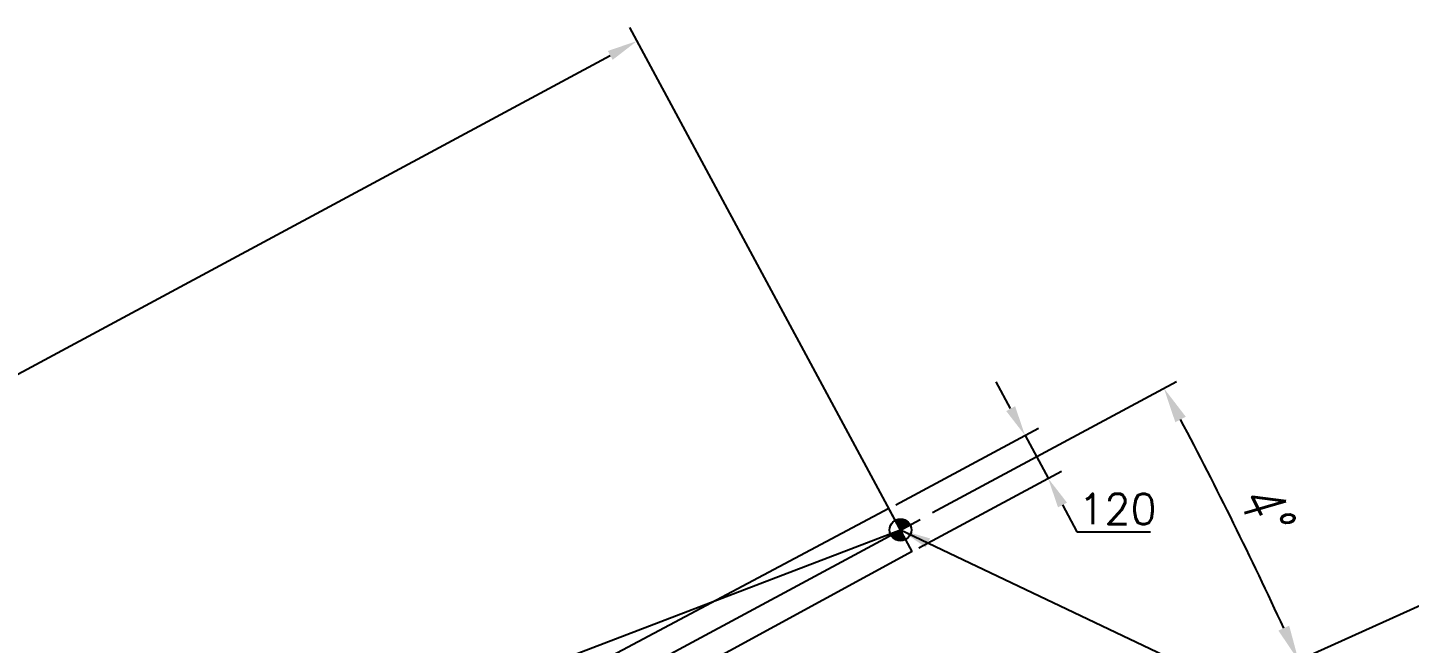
# Model space of a CAD drawing. Header units: millimetres. Extents: x -4562 to 17216, y -5211 to 6025.
# Drawn here: x 10366 to 13774, y 4505 to 6025 of the extents above; entities that cross this region are included whole.
import ezdxf
from ezdxf.lldxf.tags import DXFTag

# ---------------------------------------------------------------- set-up
doc = ezdxf.new("R2010")
doc.units = ezdxf.units.MM
for name, color, linetype in [('cl', 2, 'CENTER'), ('D', 6, 'HIDDEN'), ('pl', 6, 'PHANTOM'), ('도면층3', 3, 'Continuous')]:
    doc.layers.add(name, color=color, linetype=linetype)
doc.styles.add('s', font='romans.shx', dxfattribs={"width": 0.75, "oblique": 10, "bigfont": 'whgtxt.shx'})
doc.styles.get("Standard").update_dxf_attribs({"font": 'txt.shx', "bigfont": 'whgtxt.shx'})
tags = doc.linetypes.add('CENTER', pattern=[50.8, 31.75, -6.35, 6.35, -6.35]).pattern_tags.tags
tags[10:11] = [DXFTag(74, 4), DXFTag(75, 0), DXFTag(340, '0'), DXFTag(46, 1.0), DXFTag(50, 0.0), DXFTag(44, 0.0), DXFTag(45, 0.0)]
tags[8:9] = [DXFTag(74, 4), DXFTag(75, 0), DXFTag(340, '0'), DXFTag(46, 1.0), DXFTag(50, 0.0), DXFTag(44, 0.0), DXFTag(45, 0.0)]
tags[6:7] = [DXFTag(74, 4), DXFTag(75, 0), DXFTag(340, '0'), DXFTag(46, 1.0), DXFTag(50, 0.0), DXFTag(44, 0.0), DXFTag(45, 0.0)]
tags[4:5] = [DXFTag(74, 4), DXFTag(75, 0), DXFTag(340, '0'), DXFTag(46, 1.0), DXFTag(50, 0.0), DXFTag(44, 0.0), DXFTag(45, 0.0)]
tags = doc.linetypes.add('HIDDEN', pattern=[3, 2, -1]).pattern_tags.tags
tags[6:7] = [DXFTag(74, 4), DXFTag(75, 0), DXFTag(340, '0'), DXFTag(46, 1.0), DXFTag(50, 0.0), DXFTag(44, 0.0), DXFTag(45, 0.0)]
tags[4:5] = [DXFTag(74, 4), DXFTag(75, 0), DXFTag(340, '0'), DXFTag(46, 1.0), DXFTag(50, 0.0), DXFTag(44, 0.0), DXFTag(45, 0.0)]
tags = doc.linetypes.add('PHANTOM', pattern=[17.5, 10, -1.5, 1.5, -1.5, 1.5, -1.5]).pattern_tags.tags
tags[14:15] = [DXFTag(74, 4), DXFTag(75, 0), DXFTag(340, '0'), DXFTag(46, 1.0), DXFTag(50, 0.0), DXFTag(44, 0.0), DXFTag(45, 0.0)]
tags[12:13] = [DXFTag(74, 4), DXFTag(75, 0), DXFTag(340, '0'), DXFTag(46, 1.0), DXFTag(50, 0.0), DXFTag(44, 0.0), DXFTag(45, 0.0)]
tags[10:11] = [DXFTag(74, 4), DXFTag(75, 0), DXFTag(340, '0'), DXFTag(46, 1.0), DXFTag(50, 0.0), DXFTag(44, 0.0), DXFTag(45, 0.0)]
tags[8:9] = [DXFTag(74, 4), DXFTag(75, 0), DXFTag(340, '0'), DXFTag(46, 1.0), DXFTag(50, 0.0), DXFTag(44, 0.0), DXFTag(45, 0.0)]
tags[6:7] = [DXFTag(74, 4), DXFTag(75, 0), DXFTag(340, '0'), DXFTag(46, 1.0), DXFTag(50, 0.0), DXFTag(44, 0.0), DXFTag(45, 0.0)]
tags[4:5] = [DXFTag(74, 4), DXFTag(75, 0), DXFTag(340, '0'), DXFTag(46, 1.0), DXFTag(50, 0.0), DXFTag(44, 0.0), DXFTag(45, 0.0)]
doc.dimstyles.new('AM_ISO$2', dxfattribs={"dimtxt": 3, "dimasz": 2.5, "dimexe": 1, "dimexo": 1, "dimgap": 1, "dimtad": 1, "dimdsep": 46, "dimtxsty": 's', "dimcen": 0, "dimclrd": 4, "dimclre": 4, "dimclrt": 3, "dimazin": 2, "dimtp": 0.1, "dimtm": 0.1, "dimtfac": 0.71, "dimtmove": 0, "dimatfit": 3, "dimfxl": 1, "dimlwd": 25, "dimlwe": 25, "dimarcsym": 0})
doc.dimstyles.new('ISO-25', dxfattribs={"dimscale": 30, "dimtxt": 2.5, "dimasz": 2.5, "dimexe": 1.25, "dimexo": 0.625, "dimtad": 1, "dimtoh": 1, "dimrnd": 0.005, "dimtxsty": 'Standard', "dimcen": 0, "dimazin": 2, "dimtfac": 1, "dimtmove": 0, "dimatfit": 3, "dimfxl": 1, "dimarcsym": 0})

# ---------------------------------------------------------------- blocks, each defined once
blk = doc.blocks.new('*D142')
at = {"color": 0, "lineweight": -2}
for p, q in [((12790.6, 5084.8), (12755.1, 5150.8)), ((12507.1, 4847.2), (12859.1, 5036.5)), ((12826.1, 5018.7), (12882.9, 4913)), ((12563.9, 4741.5), (12916, 4930.8)), ((12918.5, 4847), (12954, 4780.9)), ((12954, 4780.9), (13135.2, 4780.9))]:
    blk.add_line(p, q, dxfattribs=at)
at = {"color": 0}
for points in [[(12801.6, 5090.7), (12779.6, 5078.9), (12826.1, 5018.7)], [(12929.5, 4852.9), (12907.4, 4841.1), (12882.9, 4913)]]:
    blk.add_solid(points, dxfattribs=at)
at = {"layer": 'Defpoints', "color": 0}
for p in [(12882.9, 4913), (12490.5, 4838.3), (12547.4, 4732.6)]:
    blk.add_point(p, dxfattribs=at)
at = {"color": 0, "insert": (13054, 4837.2), "char_height": 75, "attachment_point": 5}
blk.add_mtext('120', dxfattribs=at)
blk = doc.blocks.new('*D147')
at = {"color": 0, "lineweight": -2}
for p, q in [((12510, 4802.1), (11851.4, 6025.3)), ((3130.5, 1287.1), (11803.1, 5956.7)), ((3705.4, 61.3), (3046.7, 1284.5))]:
    blk.add_line(p, q, dxfattribs=at)
at = {"color": 0}
for points in [[(11797.2, 5967.7), (11809, 5945.7), (11869.1, 5992.3)], [(3124.6, 1298.1), (3136.5, 1276), (3064.5, 1251.5)]]:
    blk.add_solid(points, dxfattribs=at)
at = {"layer": 'Defpoints', "color": 0}
for p in [(11869.1, 5992.3), (12518.9, 4785.5), (3714.3, 44.7)]:
    blk.add_point(p, dxfattribs=at)
at = {"color": 0, "insert": (7437.2, 3676.9), "char_height": 75, "attachment_point": 5, "rotation": 28.3}
blk.add_mtext('9999,83', dxfattribs=at)
blk = doc.blocks.new('*D153')
at = {"layer": 'D', "color": 4, "lineweight": 25}
blk.add_line((13177.5, 3545.3), (13817.5, 3782), dxfattribs=at)
blk.add_arc((3714.3, 44.7), 10737.3, 20.76691, 23.83309, dxfattribs=at)
at = {"layer": 'D', "color": 4}
for points in [[(13522.7, 4377.5), (13549.3, 4389.4), (13500.3, 4463.3)], [(13767.7, 3857), (13740.3, 3846.7), (13784.7, 3769.9)]]:
    blk.add_solid(points, dxfattribs=at)
at = {"layer": 'Defpoints', "color": 0}
for p in [(14488.2, 4909.4), (13695.3, 4003.2), (13144.6, 3533.1), (603, -1106.1), (-1447.7, -2286)]:
    blk.add_point(p, dxfattribs=at)
at = {"layer": 'D', "color": 3, "insert": (13729.5, 4152.3), "char_height": 105, "attachment_point": 5, "rotation": 292.3, "style": 's'}
blk.add_mtext('4°', dxfattribs=at)
blk = doc.blocks.new('*D154')
at = {"layer": 'D', "color": 4, "lineweight": 25}
blk.add_line((12598, 4828.1), (13199.3, 5151.9), dxfattribs=at)
blk.add_arc((3714.3, 44.7), 10737.5, 24.7669, 27.8331, dxfattribs=at)
at = {"layer": 'D', "color": 4}
for points in [[(13196.7, 5051.2), (13222.5, 5064.9), (13168.4, 5135.3)], [(13477.5, 4549.1), (13450.9, 4536.9), (13500.5, 4463.4)]]:
    blk.add_solid(points, dxfattribs=at)
at = {"layer": 'Defpoints', "color": 0}
for p in [(14488.2, 4909.4), (12567.2, 4811.5), (13395, 4689.9), (-1447.7, -2286), (-1128.2, -2562.7)]:
    blk.add_point(p, dxfattribs=at)
at = {"layer": 'D', "color": 3, "insert": (13418.8, 4841), "char_height": 105, "attachment_point": 5, "rotation": 296.3, "style": 's'}
blk.add_mtext('4°', dxfattribs=at)

msp = doc.modelspace()

# ---------------------------------------------------------------- linework, layer by layer
for p, q in [((12506.211, 4809.11), (12506.281, 4809.296)), ((12506.289, 4808.964), (12506.448, 4809.384)), ((12506.368, 4808.818), (12506.614, 4809.47)), ((12506.446, 4808.673), (12506.779, 4809.554)), ((12506.525, 4808.527), (12506.944, 4809.636)), ((12506.603, 4808.381), (12507.108, 4809.717)), ((12506.682, 4808.235), (12507.272, 4809.796)), ((12506.76, 4808.089), (12507.435, 4809.874)), ((12506.839, 4807.943), (12507.597, 4809.95)), ((12506.917, 4807.798), (12507.759, 4810.024)), ((12506.996, 4807.652), (12507.92, 4810.096)), ((12507.075, 4807.506), (12508.08, 4810.168)), ((12507.153, 4807.36), (12508.24, 4810.237)), ((12507.232, 4807.214), (12508.4, 4810.305)), ((12507.31, 4807.068), (12508.558, 4810.372)), ((12507.389, 4806.923), (12508.717, 4810.438)), ((12507.467, 4806.777), (12508.875, 4810.502)), ((12507.546, 4806.631), (12509.032, 4810.564)), ((12507.624, 4806.485), (12509.189, 4810.625)), ((12507.703, 4806.339), (12509.345, 4810.685)), ((12507.781, 4806.193), (12509.501, 4810.744)), ((12507.86, 4806.048), (12509.656, 4810.801)), ((12507.938, 4805.902), (12509.811, 4810.858)), ((12508.017, 4805.756), (12509.965, 4810.912)), ((12508.095, 4805.61), (12510.119, 4810.966)), ((12508.174, 4805.464), (12510.273, 4811.019)), ((12508.252, 4805.318), (12510.426, 4811.07)), ((12508.331, 4805.173), (12510.578, 4811.12)), ((12508.409, 4805.027), (12510.73, 4811.169)), ((12508.488, 4804.881), (12510.882, 4811.217)), ((12508.566, 4804.735), (12511.033, 4811.264)), ((12508.645, 4804.589), (12511.184, 4811.309)), ((12508.723, 4804.443), (12511.335, 4811.354)), ((12508.802, 4804.298), (12511.485, 4811.397)), ((12508.881, 4804.152), (12511.634, 4811.44)), ((12508.959, 4804.006), (12511.784, 4811.481)), ((12509.038, 4803.86), (12511.933, 4811.522)), ((12509.116, 4803.714), (12512.081, 4811.561)), ((12509.195, 4803.568), (12512.229, 4811.599)), ((12509.273, 4803.423), (12512.377, 4811.637)), ((12509.352, 4803.277), (12512.524, 4811.673)), ((12509.43, 4803.131), (12512.671, 4811.709)), ((12509.509, 4802.985), (12512.818, 4811.743)), ((12509.587, 4802.839), (12512.964, 4811.777)), ((12509.666, 4802.694), (12513.11, 4811.809)), ((12509.744, 4802.548), (12513.256, 4811.841)), ((12509.823, 4802.402), (12513.401, 4811.872)), ((12509.901, 4802.256), (12513.546, 4811.901)), ((12509.98, 4802.11), (12513.691, 4811.93)), ((12510.058, 4801.964), (12513.835, 4811.959)), ((12510.137, 4801.819), (12513.979, 4811.986)), ((12510.215, 4801.673), (12514.122, 4812.012)), ((12510.294, 4801.527), (12514.266, 4812.037)), ((12510.372, 4801.381), (12514.408, 4812.062)), ((12510.451, 4801.235), (12514.551, 4812.086)), ((12510.529, 4801.089), (12514.693, 4812.109)), ((12510.608, 4800.944), (12514.835, 4812.131)), ((12510.687, 4800.798), (12514.977, 4812.152)), ((12510.765, 4800.652), (12515.118, 4812.173)), ((12510.844, 4800.506), (12515.259, 4812.192)), ((12510.922, 4800.36), (12515.4, 4812.211)), ((12511.001, 4800.214), (12515.541, 4812.229)), ((12511.079, 4800.069), (12515.681, 4812.246)), ((12511.158, 4799.923), (12515.821, 4812.263)), ((12511.236, 4799.777), (12515.96, 4812.279)), ((12511.315, 4799.631), (12516.099, 4812.294)), ((12511.393, 4799.485), (12516.238, 4812.308)), ((12511.472, 4799.339), (12516.377, 4812.321)), ((12511.55, 4799.194), (12516.516, 4812.334)), ((12511.629, 4799.048), (12516.654, 4812.346)), ((12511.707, 4798.902), (12516.792, 4812.357)), ((12511.786, 4798.756), (12516.929, 4812.367)), ((12511.864, 4798.61), (12517.066, 4812.377)), ((12511.943, 4798.464), (12517.203, 4812.386)), ((12512.021, 4798.319), (12517.34, 4812.394)), ((12512.1, 4798.173), (12517.477, 4812.402)), ((12512.178, 4798.027), (12517.613, 4812.409)), ((12512.257, 4797.881), (12517.749, 4812.415)), ((12512.335, 4797.735), (12517.885, 4812.421)), ((12512.414, 4797.589), (12518.02, 4812.425)), ((12512.493, 4797.444), (12518.155, 4812.429)), ((12512.571, 4797.298), (12518.29, 4812.433)), ((12512.65, 4797.152), (12518.425, 4812.435)), ((12512.728, 4797.006), (12518.559, 4812.438)), ((12512.807, 4796.86), (12518.693, 4812.439)), ((12512.885, 4796.714), (12518.827, 4812.44)), ((12512.964, 4796.569), (12518.961, 4812.44)), ((12513.042, 4796.423), (12519.094, 4812.439)), ((12513.121, 4796.277), (12519.227, 4812.438)), ((12513.199, 4796.131), (12519.36, 4812.436)), ((12513.278, 4795.985), (12519.493, 4812.433)), ((12513.356, 4795.839), (12519.625, 4812.43)), ((12513.435, 4795.694), (12519.757, 4812.426)), ((12513.513, 4795.548), (12519.889, 4812.421)), ((12513.592, 4795.402), (12520.021, 4812.416)), ((12513.67, 4795.256), (12520.152, 4812.41)), ((12513.749, 4795.11), (12520.284, 4812.404)), ((12513.827, 4794.964), (12520.415, 4812.397)), ((12513.906, 4794.819), (12520.545, 4812.389)), ((12513.984, 4794.673), (12520.676, 4812.381)), ((12514.063, 4794.527), (12520.806, 4812.372)), ((12514.141, 4794.381), (12520.936, 4812.362)), ((12514.22, 4794.235), (12521.066, 4812.352)), ((12514.299, 4794.09), (12521.195, 4812.341)), ((12514.377, 4793.944), (12521.325, 4812.33)), ((12514.456, 4793.798), (12521.454, 4812.318)), ((12514.534, 4793.652), (12521.583, 4812.305)), ((12514.613, 4793.506), (12521.711, 4812.292)), ((12514.691, 4793.36), (12521.84, 4812.278)), ((12514.77, 4793.215), (12521.968, 4812.264)), ((12514.848, 4793.069), (12522.096, 4812.249)), ((12514.927, 4792.923), (12522.224, 4812.233)), ((12515.005, 4792.777), (12522.351, 4812.217)), ((12515.084, 4792.631), (12522.478, 4812.2)), ((12515.162, 4792.485), (12522.605, 4812.183)), ((12515.241, 4792.34), (12522.732, 4812.165)), ((12515.319, 4792.194), (12522.859, 4812.147)), ((12515.398, 4792.048), (12522.985, 4812.127)), ((12515.476, 4791.902), (12523.111, 4812.108)), ((12515.555, 4791.756), (12523.237, 4812.087)), ((12515.633, 4791.61), (12523.363, 4812.067)), ((12515.712, 4791.465), (12523.489, 4812.045)), ((12515.79, 4791.319), (12523.614, 4812.023)), ((12515.869, 4791.173), (12523.739, 4812.001)), ((12515.947, 4791.027), (12523.864, 4811.977)), ((12516.026, 4790.881), (12523.989, 4811.954)), ((12516.105, 4790.735), (12524.113, 4811.929)), ((12516.183, 4790.59), (12524.237, 4811.905)), ((12516.262, 4790.444), (12524.361, 4811.879)), ((12516.34, 4790.298), (12524.485, 4811.853)), ((12516.419, 4790.152), (12524.609, 4811.827)), ((12516.497, 4790.006), (12524.732, 4811.8)), ((12516.576, 4789.86), (12524.855, 4811.772)), ((12516.654, 4789.715), (12524.978, 4811.744)), ((12516.733, 4789.569), (12525.101, 4811.715)), ((12516.811, 4789.423), (12525.224, 4811.686)), ((12516.89, 4789.277), (12525.346, 4811.656)), ((12516.968, 4789.131), (12525.468, 4811.625)), ((12517.047, 4788.985), (12525.59, 4811.594)), ((12517.125, 4788.84), (12525.712, 4811.563)), ((12517.204, 4788.694), (12525.833, 4811.53)), ((12517.282, 4788.548), (12525.954, 4811.498)), ((12517.361, 4788.402), (12526.075, 4811.465)), ((12517.439, 4788.256), (12526.196, 4811.431)), ((12517.518, 4788.11), (12526.317, 4811.397)), ((12517.596, 4787.965), (12526.437, 4811.362)), ((12517.675, 4787.819), (12526.558, 4811.326)), ((12517.753, 4787.673), (12526.678, 4811.29)), ((12517.832, 4787.527), (12526.798, 4811.254)), ((12517.911, 4787.381), (12526.917, 4811.217)), ((12517.989, 4787.235), (12527.037, 4811.179)), ((12518.068, 4787.09), (12527.156, 4811.141)), ((12518.146, 4786.944), (12527.275, 4811.102)), ((12518.225, 4786.798), (12527.394, 4811.063)), ((12518.303, 4786.652), (12527.512, 4811.023)), ((12518.382, 4786.506), (12527.631, 4810.983)), ((12518.46, 4786.36), (12527.749, 4810.942)), ((12518.539, 4786.215), (12527.867, 4810.901)), ((12518.617, 4786.069), (12527.984, 4810.859)), ((12518.696, 4785.923), (12528.102, 4810.816)), ((12518.774, 4785.777), (12528.219, 4810.773)), ((12518.853, 4785.631), (12528.337, 4810.73)), ((12518.968, 4785.582), (12528.454, 4810.685)), ((12519.135, 4785.672), (12528.57, 4810.641)), ((12519.303, 4785.762), (12528.687, 4810.595)), ((12519.471, 4785.853), (12528.803, 4810.55)), ((12519.639, 4785.943), (12528.919, 4810.503)), ((12519.806, 4786.033), (12529.035, 4810.457)), ((12519.974, 4786.124), (12529.151, 4810.409)), ((12520.142, 4786.214), (12529.266, 4810.361)), ((12520.31, 4786.304), (12529.382, 4810.313)), ((12520.477, 4786.395), (12529.497, 4810.264)), ((12520.645, 4786.485), (12529.612, 4810.214)), ((12520.813, 4786.575), (12529.726, 4810.164)), ((12520.981, 4786.666), (12529.841, 4810.113)), ((12521.149, 4786.756), (12529.955, 4810.062)), ((12521.316, 4786.846), (12530.069, 4810.01)), ((12521.484, 4786.937), (12530.183, 4809.958)), ((12521.652, 4787.027), (12530.297, 4809.905)), ((12521.82, 4787.117), (12530.41, 4809.852)), ((12521.987, 4787.208), (12530.523, 4809.798)), ((12522.155, 4787.298), (12530.636, 4809.743)), ((12522.323, 4787.388), (12530.749, 4809.688)), ((12522.491, 4787.479), (12530.862, 4809.633)), ((12522.658, 4787.569), (12530.974, 4809.577)), ((12522.826, 4787.659), (12531.087, 4809.52)), ((12522.994, 4787.75), (12531.199, 4809.463)), ((12523.162, 4787.84), (12531.31, 4809.405)), ((12523.329, 4787.93), (12531.422, 4809.346)), ((12523.497, 4788.021), (12531.533, 4809.288)), ((12523.665, 4788.111), (12531.644, 4809.228)), ((12523.833, 4788.201), (12531.755, 4809.168)), ((12524, 4788.292), (12531.866, 4809.107)), ((12524.168, 4788.382), (12531.977, 4809.046)), ((12524.336, 4788.472), (12532.087, 4808.985)), ((12524.504, 4788.563), (12532.197, 4808.922)), ((12524.671, 4788.653), (12532.307, 4808.859)), ((12524.839, 4788.743), (12532.417, 4808.796)), ((12525.007, 4788.834), (12532.526, 4808.732)), ((12525.175, 4788.924), (12532.635, 4808.667)), ((12525.342, 4789.014), (12532.744, 4808.602)), ((12525.51, 4789.105), (12532.853, 4808.537)), ((12525.678, 4789.195), (12532.962, 4808.47)), ((12525.846, 4789.285), (12533.07, 4808.404)), ((12526.014, 4789.376), (12533.178, 4808.336)), ((12526.181, 4789.466), (12533.286, 4808.268)), ((12526.349, 4789.556), (12533.394, 4808.2)), ((12526.517, 4789.647), (12533.501, 4808.13)), ((12526.685, 4789.737), (12533.609, 4808.061)), ((12526.852, 4789.827), (12533.716, 4807.99)), ((12527.02, 4789.918), (12533.822, 4807.92)), ((12527.188, 4790.008), (12533.929, 4807.848)), ((12527.356, 4790.098), (12534.035, 4807.776)), ((12527.523, 4790.189), (12534.142, 4807.703)), ((12527.691, 4790.279), (12534.248, 4807.63)), ((12527.859, 4790.369), (12534.353, 4807.556)), ((12528.027, 4790.46), (12534.459, 4807.482)), ((12528.194, 4790.55), (12534.564, 4807.407)), ((12528.362, 4790.64), (12534.669, 4807.331)), ((12528.53, 4790.73), (12534.774, 4807.255)), ((12528.698, 4790.821), (12534.879, 4807.178)), ((12528.865, 4790.911), (12534.983, 4807.101)), ((12529.033, 4791.001), (12535.087, 4807.022)), ((12529.201, 4791.092), (12535.191, 4806.944)), ((12529.369, 4791.182), (12535.295, 4806.864)), ((12529.536, 4791.272), (12535.398, 4806.785)), ((12529.704, 4791.363), (12535.501, 4806.704)), ((12529.872, 4791.453), (12535.604, 4806.623)), ((12530.04, 4791.543), (12535.707, 4806.541)), ((12530.207, 4791.634), (12535.809, 4806.459)), ((12530.375, 4791.724), (12535.912, 4806.375)), ((12530.543, 4791.814), (12536.014, 4806.292)), ((12530.711, 4791.905), (12536.115, 4806.207)), ((12530.879, 4791.995), (12536.217, 4806.122)), ((12531.046, 4792.085), (12536.318, 4806.037)), ((12531.214, 4792.176), (12536.419, 4805.95)), ((12531.382, 4792.266), (12536.52, 4805.863)), ((12531.55, 4792.356), (12536.62, 4805.776)), ((12531.717, 4792.447), (12536.721, 4805.688)), ((12531.885, 4792.537), (12536.821, 4805.599)), ((12532.053, 4792.627), (12536.92, 4805.509)), ((12532.221, 4792.718), (12537.02, 4805.419)), ((12532.388, 4792.808), (12537.119, 4805.328)), ((12532.556, 4792.898), (12537.218, 4805.236)), ((12532.724, 4792.989), (12537.317, 4805.144)), ((12532.892, 4793.079), (12537.415, 4805.051)), ((12533.059, 4793.169), (12537.514, 4804.957)), ((12533.227, 4793.26), (12537.612, 4804.863)), ((12533.395, 4793.35), (12537.709, 4804.768)), ((12495.263, 4772.712), (12495.314, 4772.845)), ((12495.342, 4772.568), (12495.481, 4772.936)), ((12495.422, 4772.425), (12495.649, 4773.026)), ((12495.502, 4772.283), (12495.817, 4773.116)), ((12495.582, 4772.142), (12495.985, 4773.207)), ((12495.663, 4772.002), (12496.152, 4773.297)), ((12495.744, 4771.864), (12496.32, 4773.387)), ((12495.826, 4771.726), (12496.488, 4773.478)), ((12495.908, 4771.59), (12496.656, 4773.568)), ((12495.991, 4771.455), (12496.823, 4773.658)), ((12496.074, 4771.321), (12496.991, 4773.749)), ((12496.157, 4771.188), (12497.159, 4773.839)), ((12496.241, 4771.056), (12497.327, 4773.929)), ((12496.325, 4770.925), (12497.495, 4774.02)), ((12496.41, 4770.795), (12497.662, 4774.11)), ((12496.495, 4770.667), (12497.83, 4774.2)), ((12496.58, 4770.539), (12497.998, 4774.291)), ((12496.666, 4770.412), (12498.166, 4774.381)), ((12496.752, 4770.286), (12498.333, 4774.471)), ((12496.838, 4770.162), (12498.501, 4774.562)), ((12496.925, 4770.038), (12498.669, 4774.652)), ((12497.013, 4769.915), (12498.837, 4774.742)), ((12497.1, 4769.793), (12499.004, 4774.833)), ((12497.188, 4769.672), (12499.172, 4774.923)), ((12497.276, 4769.552), (12499.34, 4775.013)), ((12497.365, 4769.433), (12499.508, 4775.104)), ((12497.454, 4769.315), (12499.675, 4775.194)), ((12497.543, 4769.197), (12499.843, 4775.284)), ((12497.633, 4769.081), (12500.011, 4775.375)), ((12497.723, 4768.965), (12500.179, 4775.465)), ((12497.813, 4768.851), (12500.346, 4775.555)), ((12497.904, 4768.737), (12500.514, 4775.646)), ((12497.995, 4768.624), (12500.682, 4775.736)), ((12498.086, 4768.512), (12500.85, 4775.826)), ((12498.177, 4768.401), (12501.017, 4775.917)), ((12498.269, 4768.29), (12501.185, 4776.007)), ((12498.361, 4768.18), (12501.353, 4776.097)), ((12498.454, 4768.072), (12501.521, 4776.188)), ((12498.547, 4767.964), (12501.688, 4776.278)), ((12498.64, 4767.856), (12501.856, 4776.368)), ((12498.733, 4767.75), (12502.024, 4776.459)), ((12498.827, 4767.644), (12502.192, 4776.549)), ((12498.921, 4767.54), (12502.36, 4776.639)), ((12499.015, 4767.435), (12502.527, 4776.73)), ((12499.11, 4767.332), (12502.695, 4776.82)), ((12499.205, 4767.23), (12502.863, 4776.91)), ((12499.3, 4767.128), (12503.031, 4777.001)), ((12499.395, 4767.027), (12503.198, 4777.091)), ((12499.491, 4766.926), (12503.366, 4777.181)), ((12499.587, 4766.827), (12503.534, 4777.272)), ((12499.683, 4766.728), (12503.702, 4777.362)), ((12499.78, 4766.63), (12503.869, 4777.452)), ((12499.877, 4766.533), (12504.037, 4777.542)), ((12499.974, 4766.436), (12504.205, 4777.633)), ((12500.071, 4766.34), (12504.373, 4777.723)), ((12500.169, 4766.245), (12504.54, 4777.813)), ((12500.267, 4766.15), (12504.708, 4777.904)), ((12500.365, 4766.056), (12504.876, 4777.994)), ((12500.463, 4765.963), (12505.044, 4778.084)), ((12500.562, 4765.871), (12505.211, 4778.175)), ((12500.661, 4765.779), (12505.379, 4778.265)), ((12500.76, 4765.688), (12505.547, 4778.355)), ((12500.86, 4765.598), (12505.715, 4778.446)), ((12500.959, 4765.508), (12505.882, 4778.536)), ((12501.059, 4765.419), (12506.05, 4778.626)), ((12501.16, 4765.33), (12506.218, 4778.717)), ((12501.26, 4765.243), (12506.386, 4778.807)), ((12501.361, 4765.156), (12506.554, 4778.897)), ((12501.462, 4765.069), (12506.721, 4778.988)), ((12501.563, 4764.983), (12506.889, 4779.078)), ((12501.665, 4764.898), (12507.057, 4779.168)), ((12501.766, 4764.814), (12507.225, 4779.259)), ((12501.868, 4764.73), (12507.392, 4779.349)), ((12501.97, 4764.647), (12507.56, 4779.439)), ((12502.073, 4764.564), (12507.728, 4779.53)), ((12502.175, 4764.482), (12507.896, 4779.62)), ((12502.278, 4764.401), (12508.063, 4779.71)), ((12502.382, 4764.32), (12508.231, 4779.801)), ((12502.485, 4764.24), (12508.399, 4779.891)), ((12502.588, 4764.161), (12508.567, 4779.981)), ((12502.692, 4764.082), (12508.734, 4780.072)), ((12502.796, 4764.004), (12508.902, 4780.162)), ((12502.901, 4763.926), (12509.07, 4780.252)), ((12503.005, 4763.849), (12509.238, 4780.343)), ((12503.11, 4763.773), (12509.405, 4780.433)), ((12503.215, 4763.697), (12509.573, 4780.523)), ((12503.32, 4763.622), (12509.741, 4780.614)), ((12503.426, 4763.547), (12509.909, 4780.704)), ((12503.531, 4763.473), (12510.076, 4780.794)), ((12503.637, 4763.4), (12510.244, 4780.885)), ((12503.743, 4763.327), (12510.412, 4780.975)), ((12503.85, 4763.255), (12510.58, 4781.065)), ((12503.956, 4763.183), (12510.747, 4781.156)), ((12504.063, 4763.112), (12510.915, 4781.246)), ((12504.17, 4763.042), (12511.083, 4781.336)), ((12504.277, 4762.972), (12511.251, 4781.427)), ((12504.385, 4762.903), (12511.419, 4781.517)), ((12504.493, 4762.834), (12511.586, 4781.607)), ((12504.6, 4762.766), (12511.754, 4781.698)), ((12504.709, 4762.699), (12511.922, 4781.788)), ((12504.817, 4762.632), (12512.09, 4781.878)), ((12504.925, 4762.565), (12512.257, 4781.969)), ((12505.034, 4762.5), (12512.425, 4782.059)), ((12505.143, 4762.434), (12512.593, 4782.149)), ((12505.252, 4762.37), (12512.761, 4782.24)), ((12505.362, 4762.306), (12512.928, 4782.33)), ((12505.471, 4762.242), (12513.096, 4782.42)), ((12505.581, 4762.179), (12513.264, 4782.511)), ((12505.691, 4762.117), (12513.432, 4782.601)), ((12505.802, 4762.055), (12513.599, 4782.691)), ((12505.912, 4761.994), (12513.767, 4782.782)), ((12506.023, 4761.933), (12513.935, 4782.872)), ((12506.134, 4761.873), (12514.103, 4782.962)), ((12506.245, 4761.813), (12514.27, 4783.053)), ((12506.356, 4761.754), (12514.438, 4783.143)), ((12506.468, 4761.696), (12514.606, 4783.233)), ((12506.579, 4761.638), (12514.774, 4783.324)), ((12506.691, 4761.581), (12514.941, 4783.414)), ((12506.803, 4761.524), (12515.109, 4783.504)), ((12506.916, 4761.468), (12515.277, 4783.595)), ((12507.028, 4761.412), (12515.445, 4783.685)), ((12507.141, 4761.357), (12515.612, 4783.775)), ((12507.254, 4761.302), (12515.78, 4783.866)), ((12507.367, 4761.248), (12515.948, 4783.956)), ((12507.481, 4761.194), (12516.116, 4784.046)), ((12507.594, 4761.142), (12516.284, 4784.136)), ((12507.708, 4761.089), (12516.451, 4784.227)), ((12507.822, 4761.037), (12516.619, 4784.317)), ((12507.937, 4760.986), (12516.787, 4784.407)), ((12508.051, 4760.935), (12516.955, 4784.498)), ((12508.166, 4760.885), (12517.122, 4784.588)), ((12508.28, 4760.835), (12517.29, 4784.678)), ((12508.396, 4760.786), (12517.458, 4784.769)), ((12508.511, 4760.738), (12517.626, 4784.859)), ((12508.626, 4760.69), (12517.793, 4784.949)), ((12508.742, 4760.642), (12517.961, 4785.04)), ((12508.858, 4760.595), (12518.129, 4785.13)), ((12508.974, 4760.549), (12518.297, 4785.22)), ((12509.09, 4760.503), (12518.464, 4785.311)), ((12509.207, 4760.457), (12518.632, 4785.401)), ((12509.323, 4760.413), (12518.8, 4785.491)), ((12509.44, 4760.368), (12518.931, 4785.486)), ((12509.557, 4760.325), (12519.01, 4785.34)), ((12509.675, 4760.282), (12519.088, 4785.194)), ((12509.792, 4760.239), (12519.167, 4785.048)), ((12509.91, 4760.197), (12519.245, 4784.902)), ((12510.028, 4760.155), (12519.324, 4784.756)), ((12510.146, 4760.114), (12519.402, 4784.611)), ((12510.264, 4760.074), (12519.481, 4784.465)), ((12510.383, 4760.034), (12519.559, 4784.319)), ((12510.502, 4759.995), (12519.638, 4784.173)), ((12510.621, 4759.956), (12519.717, 4784.027)), ((12510.74, 4759.918), (12519.795, 4783.881)), ((12510.859, 4759.88), (12519.874, 4783.736)), ((12510.979, 4759.843), (12519.952, 4783.59)), ((12511.099, 4759.806), (12520.031, 4783.444)), ((12511.219, 4759.77), (12520.109, 4783.298)), ((12511.339, 4759.735), (12520.188, 4783.152)), ((12511.459, 4759.7), (12520.266, 4783.006)), ((12511.58, 4759.665), (12520.345, 4782.861)), ((12511.701, 4759.631), (12520.423, 4782.715)), ((12511.822, 4759.598), (12520.502, 4782.569)), ((12511.943, 4759.565), (12520.58, 4782.423)), ((12512.065, 4759.533), (12520.659, 4782.277)), ((12512.186, 4759.502), (12520.737, 4782.131)), ((12512.308, 4759.47), (12520.816, 4781.986)), ((12512.43, 4759.44), (12520.894, 4781.84)), ((12512.552, 4759.41), (12520.973, 4781.694)), ((12512.675, 4759.38), (12521.051, 4781.548)), ((12512.798, 4759.352), (12521.13, 4781.402)), ((12512.921, 4759.323), (12521.208, 4781.256)), ((12513.044, 4759.295), (12521.287, 4781.111)), ((12513.167, 4759.268), (12521.365, 4780.965)), ((12513.291, 4759.242), (12521.444, 4780.819)), ((12513.414, 4759.215), (12521.523, 4780.673)), ((12513.538, 4759.19), (12521.601, 4780.527)), ((12513.663, 4759.165), (12521.68, 4780.381)), ((12513.787, 4759.141), (12521.758, 4780.236)), ((12513.912, 4759.117), (12521.837, 4780.09)), ((12514.036, 4759.094), (12521.915, 4779.944)), ((12514.161, 4759.071), (12521.994, 4779.798)), ((12514.287, 4759.049), (12522.072, 4779.652)), ((12514.412, 4759.027), (12522.151, 4779.506)), ((12514.538, 4759.006), (12522.229, 4779.361)), ((12514.664, 4758.986), (12522.308, 4779.215)), ((12514.79, 4758.966), (12522.386, 4779.069)), ((12514.916, 4758.947), (12522.465, 4778.923)), ((12515.043, 4758.928), (12522.543, 4778.777)), ((12515.17, 4758.91), (12522.622, 4778.631)), ((12515.297, 4758.893), (12522.7, 4778.486)), ((12515.424, 4758.876), (12522.779, 4778.34)), ((12515.551, 4758.859), (12522.857, 4778.194)), ((12515.679, 4758.844), (12522.936, 4778.048)), ((12515.807, 4758.829), (12523.014, 4777.902)), ((12515.935, 4758.814), (12523.093, 4777.757)), ((12516.064, 4758.8), (12523.171, 4777.611)), ((12516.192, 4758.787), (12523.25, 4777.465)), ((12516.321, 4758.774), (12523.329, 4777.319)), ((12516.45, 4758.762), (12523.407, 4777.173)), ((12516.579, 4758.75), (12523.486, 4777.027)), ((12516.709, 4758.74), (12523.564, 4776.882)), ((12516.839, 4758.729), (12523.643, 4776.736)), ((12516.969, 4758.72), (12523.721, 4776.59)), ((12517.099, 4758.711), (12523.8, 4776.444)), ((12517.229, 4758.702), (12523.878, 4776.298)), ((12517.36, 4758.694), (12523.957, 4776.152)), ((12517.491, 4758.687), (12524.035, 4776.007)), ((12517.622, 4758.681), (12524.114, 4775.861)), ((12517.753, 4758.675), (12524.192, 4775.715)), ((12517.885, 4758.669), (12524.271, 4775.569)), ((12518.017, 4758.665), (12524.349, 4775.423)), ((12518.149, 4758.661), (12524.428, 4775.277)), ((12518.281, 4758.657), (12524.506, 4775.132)), ((12518.414, 4758.655), (12524.585, 4774.986)), ((12518.547, 4758.653), (12524.663, 4774.84)), ((12518.68, 4758.651), (12524.742, 4774.694)), ((12518.813, 4758.65), (12524.82, 4774.548)), ((12518.947, 4758.65), (12524.899, 4774.402)), ((12519.081, 4758.651), (12524.977, 4774.257)), ((12519.215, 4758.652), (12525.056, 4774.111)), ((12519.349, 4758.654), (12525.134, 4773.965)), ((12519.484, 4758.657), (12525.213, 4773.819)), ((12519.618, 4758.66), (12525.292, 4773.673)), ((12519.754, 4758.664), (12525.37, 4773.527)), ((12519.889, 4758.668), (12525.449, 4773.382)), ((12520.025, 4758.674), (12525.527, 4773.236)), ((12520.161, 4758.68), (12525.606, 4773.09)), ((12520.297, 4758.687), (12525.684, 4772.944)), ((12520.433, 4758.694), (12525.763, 4772.798)), ((12520.57, 4758.702), (12525.841, 4772.652)), ((12520.707, 4758.711), (12525.92, 4772.507)), ((12520.844, 4758.721), (12525.998, 4772.361)), ((12520.982, 4758.731), (12526.077, 4772.215)), ((12521.119, 4758.742), (12526.155, 4772.069)), ((12521.257, 4758.754), (12526.234, 4771.923)), ((12521.396, 4758.766), (12526.312, 4771.777)), ((12521.534, 4758.78), (12526.391, 4771.632)), ((12521.673, 4758.794), (12526.469, 4771.486)), ((12521.813, 4758.808), (12526.548, 4771.34)), ((12521.952, 4758.824), (12526.626, 4771.194)), ((12522.092, 4758.84), (12526.705, 4771.048)), ((12522.232, 4758.858), (12526.783, 4770.902)), ((12522.372, 4758.875), (12526.862, 4770.757)), ((12533.563, 4793.44), (12537.807, 4804.672)), ((12533.73, 4793.531), (12537.904, 4804.575)), ((12533.898, 4793.621), (12538.001, 4804.478)), ((12534.066, 4793.711), (12538.097, 4804.38)), ((12534.234, 4793.802), (12538.194, 4804.281)), ((12534.401, 4793.892), (12538.29, 4804.182)), ((12534.569, 4793.982), (12538.385, 4804.082)), ((12534.737, 4794.073), (12538.481, 4803.981)), ((12534.905, 4794.163), (12538.576, 4803.879)), ((12535.072, 4794.253), (12538.671, 4803.777)), ((12535.24, 4794.344), (12538.766, 4803.674)), ((12535.408, 4794.434), (12538.86, 4803.57)), ((12535.576, 4794.524), (12538.954, 4803.465)), ((12535.744, 4794.615), (12539.048, 4803.359)), ((12535.911, 4794.705), (12539.141, 4803.253)), ((12536.079, 4794.795), (12539.235, 4803.146)), ((12536.247, 4794.886), (12539.327, 4803.038)), ((12536.415, 4794.976), (12539.42, 4802.93)), ((12536.582, 4795.066), (12539.512, 4802.82)), ((12536.75, 4795.157), (12539.604, 4802.71)), ((12536.918, 4795.247), (12539.696, 4802.599)), ((12537.086, 4795.337), (12539.787, 4802.487)), ((12537.253, 4795.428), (12539.878, 4802.374)), ((12537.421, 4795.518), (12539.969, 4802.26)), ((12537.589, 4795.608), (12540.059, 4802.146)), ((12537.757, 4795.699), (12540.149, 4802.03)), ((12537.924, 4795.789), (12540.239, 4801.914)), ((12538.092, 4795.879), (12540.328, 4801.797)), ((12538.26, 4795.97), (12540.417, 4801.679)), ((12538.428, 4796.06), (12540.506, 4801.56)), ((12538.595, 4796.15), (12540.594, 4801.44)), ((12538.763, 4796.241), (12540.682, 4801.319)), ((12538.931, 4796.331), (12540.77, 4801.197)), ((12539.099, 4796.421), (12540.857, 4801.075)), ((12539.266, 4796.512), (12540.944, 4800.951)), ((12539.434, 4796.602), (12541.031, 4800.827)), ((12539.602, 4796.692), (12541.117, 4800.701)), ((12539.77, 4796.783), (12541.203, 4800.574)), ((12539.938, 4796.873), (12541.288, 4800.447)), ((12540.105, 4796.963), (12541.373, 4800.318)), ((12540.273, 4797.054), (12541.458, 4800.189)), ((12540.441, 4797.144), (12541.542, 4800.058)), ((12540.609, 4797.234), (12541.626, 4799.926)), ((12540.776, 4797.324), (12541.709, 4799.794)), ((12540.944, 4797.415), (12541.792, 4799.66)), ((12541.112, 4797.505), (12541.875, 4799.525)), ((12541.28, 4797.595), (12541.957, 4799.389)), ((12541.447, 4797.686), (12542.039, 4799.252)), ((12541.615, 4797.776), (12542.12, 4799.113)), ((12541.783, 4797.866), (12542.201, 4798.974)), ((12541.951, 4797.957), (12542.282, 4798.833)), ((12542.118, 4798.047), (12542.362, 4798.692)), ((12542.286, 4798.137), (12542.441, 4798.548)), ((12542.454, 4798.228), (12542.521, 4798.404)), ((12522.513, 4758.894), (12526.94, 4770.611)), ((12522.654, 4758.914), (12527.019, 4770.465)), ((12522.795, 4758.934), (12527.098, 4770.319)), ((12522.937, 4758.955), (12527.176, 4770.173)), ((12523.079, 4758.977), (12527.255, 4770.027)), ((12523.221, 4759), (12527.333, 4769.882)), ((12523.364, 4759.023), (12527.412, 4769.736)), ((12523.507, 4759.048), (12527.49, 4769.59)), ((12523.65, 4759.073), (12527.569, 4769.444)), ((12523.793, 4759.099), (12527.647, 4769.298)), ((12523.937, 4759.126), (12527.726, 4769.153)), ((12524.081, 4759.154), (12527.804, 4769.007)), ((12524.226, 4759.183), (12527.883, 4768.861)), ((12524.371, 4759.213), (12527.961, 4768.715)), ((12524.516, 4759.243), (12528.04, 4768.569)), ((12524.661, 4759.275), (12528.118, 4768.423)), ((12524.807, 4759.307), (12528.197, 4768.278)), ((12524.953, 4759.341), (12528.275, 4768.132)), ((12525.1, 4759.375), (12528.354, 4767.986)), ((12525.247, 4759.41), (12528.432, 4767.84)), ((12525.394, 4759.446), (12528.511, 4767.694)), ((12525.542, 4759.483), (12528.589, 4767.548)), ((12525.69, 4759.522), (12528.668, 4767.403)), ((12525.838, 4759.561), (12528.746, 4767.257)), ((12525.987, 4759.601), (12528.825, 4767.111)), ((12526.136, 4759.642), (12528.904, 4766.965)), ((12526.286, 4759.685), (12528.982, 4766.819)), ((12526.436, 4759.728), (12529.061, 4766.673)), ((12526.586, 4759.772), (12529.139, 4766.528)), ((12526.737, 4759.818), (12529.218, 4766.382)), ((12526.889, 4759.864), (12529.296, 4766.236)), ((12527.04, 4759.912), (12529.375, 4766.09)), ((12527.192, 4759.961), (12529.453, 4765.944)), ((12527.345, 4760.011), (12529.532, 4765.798)), ((12527.498, 4760.062), (12529.61, 4765.653)), ((12527.651, 4760.114), (12529.689, 4765.507)), ((12527.805, 4760.167), (12529.767, 4765.361)), ((12527.959, 4760.222), (12529.846, 4765.215)), ((12528.114, 4760.278), (12529.924, 4765.069)), ((12528.269, 4760.335), (12530.003, 4764.923)), ((12528.425, 4760.394), (12530.081, 4764.778)), ((12528.581, 4760.453), (12530.16, 4764.632)), ((12528.738, 4760.514), (12530.238, 4764.486)), ((12528.895, 4760.577), (12530.317, 4764.34)), ((12529.053, 4760.64), (12530.395, 4764.194)), ((12529.211, 4760.705), (12530.474, 4764.048)), ((12529.37, 4760.772), (12530.552, 4763.903)), ((12529.529, 4760.84), (12530.631, 4763.757)), ((12529.689, 4760.909), (12530.71, 4763.611)), ((12529.849, 4760.98), (12530.788, 4763.465)), ((12530.01, 4761.053), (12530.867, 4763.319)), ((12530.172, 4761.127), (12530.945, 4763.173)), ((12530.334, 4761.202), (12531.024, 4763.028)), ((12530.497, 4761.279), (12531.102, 4762.882)), ((12530.66, 4761.358), (12531.181, 4762.736)), ((12530.824, 4761.438), (12531.259, 4762.59)), ((12530.989, 4761.521), (12531.338, 4762.444)), ((12531.154, 4761.604), (12531.416, 4762.298)), ((12531.32, 4761.69), (12531.495, 4762.153)), ((12531.487, 4761.778), (12531.573, 4762.007))]:
    msp.add_line(p, q)
at = {"color": 5}
msp.add_line((0, 0), (12518.899, 4785.545), dxfattribs=at)
msp.add_circle((12518.899, 4785.545), 26.895)
at = {"layer": 'cl'}
for p, q in [((14488.242, 4909.376), (-1447.72, -2285.987)), ((-1128.187, -2562.654), (12567.164, 4811.533))]:
    msp.add_line(p, q, dxfattribs=at)
at = {"layer": 'pl'}
for p, q in [((12490.538, 4838.292), (-1201.579, -2438.099)), ((12547.366, 4732.601), (12490.538, 4838.292)), ((12547.366, 4732.601), (-874.131, -2588.842))]:
    msp.add_line(p, q, dxfattribs=at)

# ---------------------------------------------------------------- dimensions: what is measured, and where the dimension line sits
for p1, p2, distance, picture, middle in [((3714.2796, 44.7457), (12518.8993, 4785.5449), 1370.5622, '*D147', (7437.1915, 3676.9241)), ((12490.538, 4838.292), (12547.366, 4732.601), 381.004, '*D142', (13053.974, 4837.166))]:
    dim = msp.add_aligned_dim(p1=p1, p2=p2, distance=distance, dimstyle='ISO-25')
    dim.commit()
    dim.dimension.update_dxf_attribs({"geometry": picture, "text_midpoint": middle})
at = {"layer": 'D'}
for base, line1, line2, picture, middle in [((13395.05, 4689.92), ((-1128.187, -2562.654), (12567.164, 4811.533)), ((14488.242, 4909.376), (-1447.72, -2285.987)), '*D154', (13418.789, 4841.013)), ((13695.28, 4003.222), ((14488.242, 4909.376), (-1447.72, -2285.987)), ((603.047, -1106.134), (13144.634, 3533.14)), '*D153', (13729.503, 4152.288))]:
    dim = msp.add_angular_dim_2l(base=base, line1=line1, line2=line2, dimstyle='AM_ISO$2', override={"dimscale": 35, "dimarcsym": 1}, dxfattribs=at)
    dim.commit()
    dim.dimension.update_dxf_attribs({"geometry": picture, "text_midpoint": middle})

# ---------------------------------------------------------------- leaders
at = {"layer": '도면층3', "color": 0}
msp.add_leader([(12518.899, 4785.545), (14618.149, 3787.488)], dimstyle='ISO-25', override={"dimscale": 30, "dimexe": 1, "dimexo": 0, "dimgap": 1, "dimclrd": 3, "dimclre": 3, "dimatfit": 0}, dxfattribs=at)

doc.saveas('drawing.dxf')
